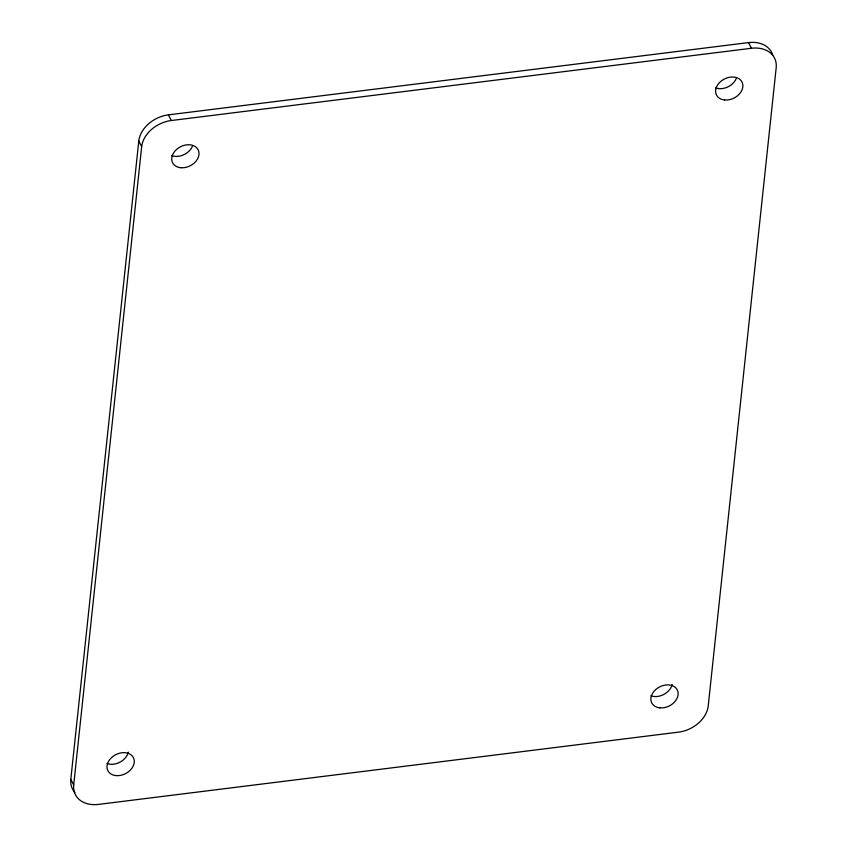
<?xml version="1.0" encoding="UTF-8"?>
<svg xmlns="http://www.w3.org/2000/svg" width="847" height="847" viewBox="0 0 847 847"><rect width="100%" height="100%" fill="white"/><g stroke="black" fill="none" stroke-linecap="round" stroke-linejoin="round"><path stroke-width="1.27" d="M74.949 792.506A28.65 21.355 -27 0 1 70.809 779.325L138.781 141.047A28.65 21.355 -27 0 1 168.405 114.864L748.536 42.594A28.65 21.355 -27 0 1 772.771 55.309M748.536 42.594L751.427 48.268A28.65 21.355 -27 0 1 776.191 67.675L708.219 705.953A28.65 21.355 -27 0 1 678.595 732.136L98.464 804.406A28.65 21.355 -27 0 1 73.7 785L141.671 146.711L138.781 141.047M141.671 146.711A28.65 21.355 -27 0 1 171.295 120.528L751.427 48.268M168.405 114.864L171.295 120.528M70.809 779.325L73.7 785M672.169 684.365A14.325 10.672 -27 0 1 650.888 695.779M192.417 146.235A14.325 10.672 -27 0 1 171.75 155.647M128.299 752.115A14.325 10.672 -27 0 1 107.018 763.528M736.287 78.496A14.325 10.672 -27 0 1 715.62 87.897M115.954 775.598A14.325 10.672 -27 0 0 134.091 759.568A14.325 10.672 -27 0 0 111.889 757.292A14.325 10.672 -27 0 0 115.954 775.598M659.824 707.848A14.325 10.672 -27 0 0 677.96 691.819A14.325 10.672 -27 0 0 655.758 689.543A14.325 10.672 -27 0 0 659.824 707.848M180.686 167.717A14.325 10.672 -27 0 0 198.823 151.677A14.325 10.672 -27 0 0 176.621 149.4A14.325 10.672 -27 0 0 180.686 167.717M724.556 99.967A14.325 10.672 -27 0 0 742.692 83.938A14.325 10.672 -27 0 0 720.49 81.661A14.325 10.672 -27 0 0 724.556 99.967"/></g></svg>
